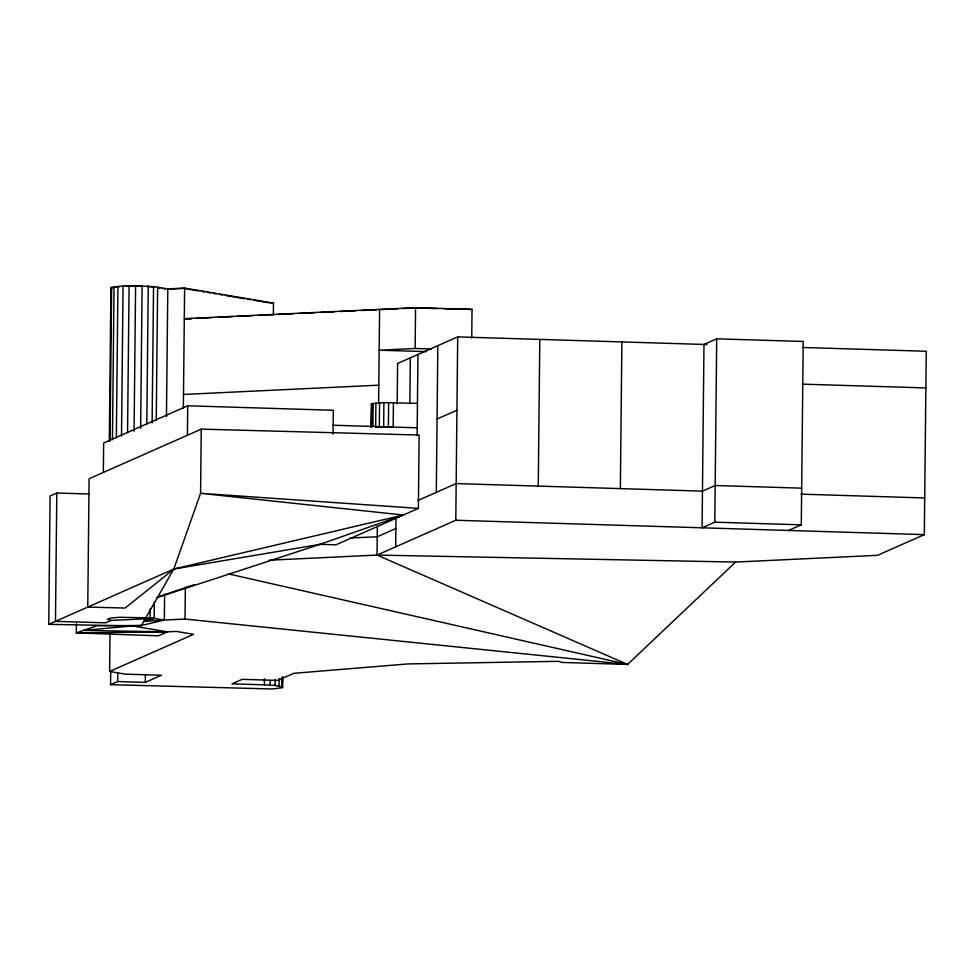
<?xml version="1.0" encoding="UTF-8"?>
<svg xmlns="http://www.w3.org/2000/svg" width="975" height="975" viewBox="0 0 975 975"><rect width="100%" height="100%" fill="white"/><g stroke="black" fill="none" stroke-linecap="round" stroke-linejoin="round"><path stroke-width="1.46" d="M802.559 347.466L926.25 351.268L924.324 534.629L877.512 555.323L735.589 562.063L627.595 664.45L185.031 619.052L164.324 620.039L141.375 625.499L132.332 625.926L48.75 624.329L50.091 495.982L56.806 493.021L88.725 493.996M56.806 493.021L55.465 621.367L105.617 622.83L111.065 620.429L154.172 618.455L164.324 620.039L164.592 594.214M76.403 623.793L76.306 632.885L158.413 635.822L167.395 631.849L176.426 631.422L193.586 634.323L109.614 671.458L110.029 632.836M103.35 472.436L103.655 442.979L187.712 405.795L333.328 410.268L333.011 434.033M109.31 441.468L110.918 287.991L111.65 287.381L123.069 286.004L135.598 285.785L153.538 286.65L167.798 288.905L184.616 288.1L273.475 303.127L273.353 314.779M110.041 440.846L111.65 287.381M112.442 439.762L114.038 286.808M282.957 676.687L282.384 687.668L272.281 688.972L110.553 684.682L110.687 671.312M116.354 437.775L117.938 286.345M110.553 684.682L117.683 681.525L117.768 672.616M121.509 435.923L123.069 286.004M127.554 432.705L129.09 285.821M134.075 431.157L135.598 285.785M140.632 428.269L142.118 285.931M146.798 424.028L148.249 286.223M117.683 681.525L145.312 682.378L145.385 674.797M154.343 601.843L154.172 618.455L150.065 617.918L150.162 608.851M152.112 422.931L153.538 286.65M156.244 420.444L157.633 287.186M166.457 416.496L167.798 288.905M183.349 408.379L184.616 288.1M185.031 619.052L185.36 587.242M187.407 435.264L187.712 405.795M319.739 544.342L335.961 544.83L418.372 508.389L419.14 435.045L201.252 429.134L200.582 493.313L173.806 569.034L141.375 625.499L96.878 625.743L76.306 632.885L167.395 631.849L132.332 625.926L83.399 630.423L167.395 631.849M282.848 687.082L275.157 685.462L264.383 684.828L264.457 678.746M270.136 685.084L270.173 680.526M275.157 685.462L275.218 679.392M279.118 685.949L279.191 678.515M281.738 686.497L281.836 677.588M282.384 687.668L282.494 677.272M370.975 427.233L371.585 403.76L383.906 402.577L417.446 403.37M371.341 426.77L371.585 403.76M371.865 426.258L371.95 417.629M372.95 426.355L373.193 403.345M375.668 426.002L375.911 402.992M264.383 684.828L232.001 683.828L242.178 679.331L277.741 680.428L293.828 673.311L408.147 663.914L558.626 661.318L561.893 662.439L627.595 664.45L377.02 555.08L377.325 526.098M378.605 403.284L379.592 309.38M375.655 427.44L379.312 427.184L379.567 402.736M379.312 427.184L383.65 427.026L383.906 402.577M383.65 427.026L388.367 426.989L388.635 402.541M393.425 402.626L393.169 427.074L388.367 426.989M395.692 546.829L395.996 517.493M397.191 403.882L397.605 363.468L457.702 336.887L707.033 344.541M409.853 403.772L410.329 357.849M426.209 351.634L379.165 350.196L415.143 348.489L415.569 307.673L472.034 309.404L471.742 338.13M417.117 435.143L417.958 354.473M436.3 492.363L437.836 345.686M269.161 560.211L377.02 555.08L455.788 520.248L457.702 336.887M538.261 486.098L539.797 339.41M620.356 488.621L621.892 341.933M716.71 338.825L703.987 344.443L702.073 527.804L714.797 522.173L716.71 338.825L803.217 341.469L801.292 524.83L788.568 530.461M145.19 618.881L151.064 619.344L145.129 618.942M173.94 569.01L125.153 608.047L87.762 607.084L89.103 478.737L201.252 429.134M437.068 419.018L456.934 410.231M48.75 624.329L173.806 569.034L403.345 515.032L200.582 493.313L418.372 508.389M417.751 500.565L456.166 483.576L702.451 491.132L715.175 485.513L801.682 488.158M395.874 528.487L377.215 536.75L349.867 538.054M145.312 682.378L161.411 675.248L125.373 674.152L109.614 671.458M156.914 597.663L320.056 544.342L403.345 515.032M156.841 597.322L194.293 584.634M154.172 618.455L143.678 621.477L164.324 620.039M173.806 569.034L320.056 544.342M116.208 286.955L119.73 286.528M472.034 309.404L444.844 308.819M169.76 289.087L183.775 288.417L198.668 290.94M270.477 303.274L273.475 303.127M415.569 307.673L184.299 318.667L188.736 319.41M192.197 318.557L187.663 318.776L190.625 319.276M196.743 318.35L211.855 317.631M217.913 317.338L233.037 316.619M237.571 316.412L252.696 315.693M258.741 315.4L273.865 314.681M278.399 314.462L293.524 313.755M299.569 313.462L314.693 312.743M320.738 312.451L334.352 311.805M340.397 311.525L355.522 310.806M361.579 310.513L376.691 309.794M381.237 309.587L397.873 308.795M402.407 308.575L416.008 307.929L437.263 308.587M183.495 394.448L378.8 385.174M125.714 286.175L141.533 286.15M377.02 555.08L735.589 562.063M415.143 348.489L431.486 348.989M802.181 384.138L925.86 387.94M333.097 425.234L417.19 427.818M801.023 494.154L924.714 497.957M714.797 522.173L801.292 524.83M455.788 520.248L924.324 534.629M147.042 286.418L154.355 287.137M150.065 617.918L119.608 617.273L110.577 618.077L107.445 619.259L111.065 620.502M201.642 291.44L204.616 291.939M207.59 292.439L210.576 292.951M213.549 293.451L216.523 293.95M219.497 294.462L222.483 294.962M225.457 295.462L244.798 298.74M247.784 299.24L250.758 299.739M253.732 300.251L268.613 302.762M157.036 287.54L159.876 288.015M162.703 288.502L165.543 288.978M228.613 573.934L627.595 664.45M371.207 404.223L372.097 404.686M110.918 287.991L111.906 288.624"/></g></svg>
